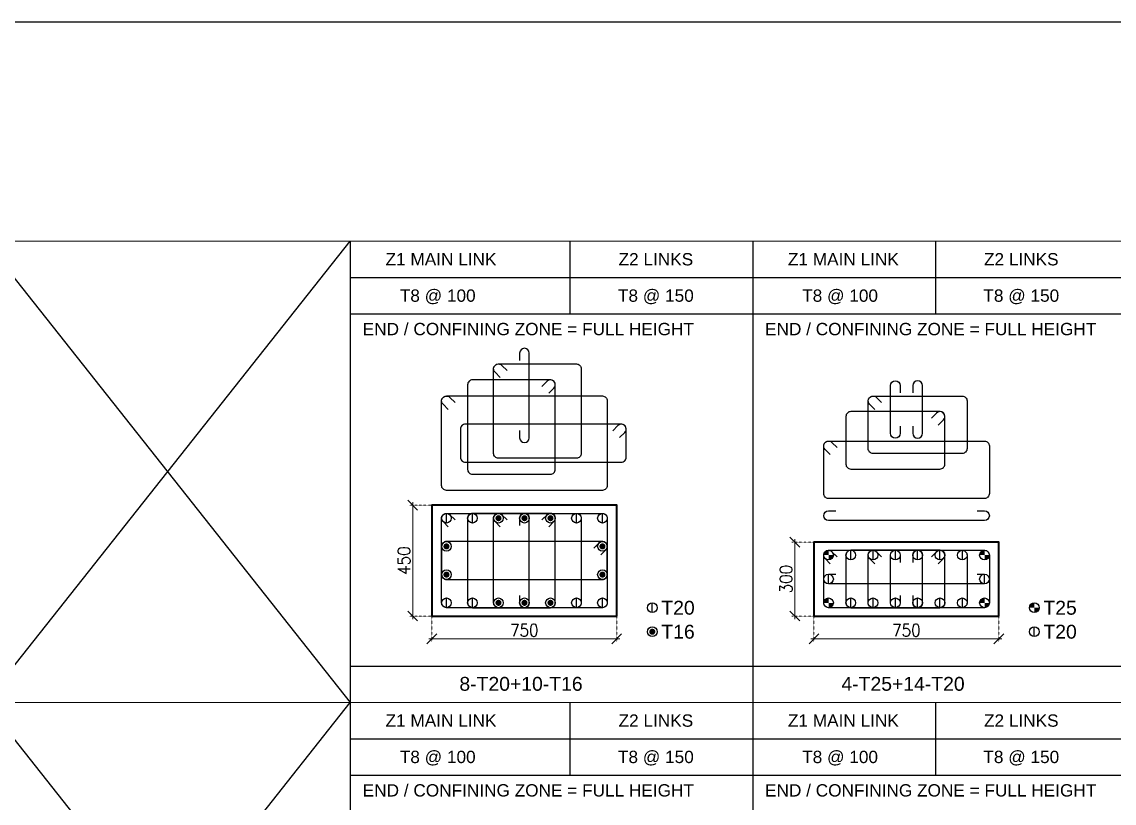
# Model space of a CAD drawing. Header units: millimetres. Extents: x 149548 to 2112824, y -1657616 to -1354760.
# Drawn here: x 2013708 to 2031443, y -1590201 to -1577511 of the extents above; entities that cross this region are included whole.
import ezdxf
from ezdxf.enums import TextEntityAlignment as Align

# ---------------------------------------------------------------- set-up
doc = ezdxf.new("R2010")
doc.units = ezdxf.units.MM
doc.header["$MEASUREMENT"] = 0
doc.header["$PDMODE"] = 98
doc.linetypes.add('DOT', pattern=[0.25, 0, -0.25])
for name, color, linetype in [('Columns', 90, 'Continuous'), ('s_hatch_25', 13, 'Continuous'), ('s_hatch_50', 43, 'Continuous'), ('s_rebar_link', 225, 'Continuous'), ('s_rebar_linkexp', 155, 'Continuous'), ('TEXT', 43, 'Continuous')]:
    doc.layers.add(name, color=color, linetype=linetype)
doc.layers.add('s-dm', color=171, linetype='Continuous', lineweight=15)
doc.layers.add('s_text', color=20, linetype='Continuous', lineweight=9)
doc.styles.add('ARIAL', font='arial.ttf')
doc.styles.add('RS', font='romans.shx', dxfattribs={"width": 0.9})
doc.dimstyles.new('Maheboob', dxfattribs={"dimtxt": 100, "dimasz": 100, "dimexe": 0, "dimexo": 0, "dimgap": 50, "dimtad": 1, "dimdec": 0, "dimdsep": 46, "dimtxsty": 'RS', "dimblk": 'ME', "dimcen": 225, "dimdle": 25, "dimclrd": 256, "dimclre": 256, "dimclrt": 7, "dimadec": 1, "dimazin": 1, "dimtfac": 1, "dimtdec": 0, "dimtmove": 0, "dimatfit": 0, "dimldrblk": 'ME', "dimfxl": 1, "dimlwd": -1, "dimlwe": -1, "dimarcsym": 0})

# ---------------------------------------------------------------- blocks, each defined once
blk = doc.blocks.new('_Oblique')
at = {"color": 0, "linetype": 'ByBlock', "lineweight": -2}
blk.add_line((-0.5, -0.5), (0.5, 0.5), dxfattribs=at)
blk = doc.blocks.new('*D1213')
at = {"layer": 'Defpoints', "color": 0}
for p in [(2020054, -1585362), (2020366, -1585362), (2020366, -1587162)]:
    blk.add_point(p, dxfattribs=at)
at = {"layer": 's-dm'}
blk.add_line((2020054, -1587212), (2020054, -1585312), dxfattribs=at)
at = {"layer": 's-dm', "linetype": 'DOT'}
for p, q in [((2020366, -1585362), (2020004, -1585362)), ((2020366, -1587162), (2020004, -1587162))]:
    blk.add_line(p, q, dxfattribs=at)
at = {"layer": 's-dm', "xscale": 160, "yscale": 160, "zscale": 160}
for p, rotation in [((2020054, -1585362), 90), ((2020054, -1587162), 270)]:
    blk.add_blockref('_Oblique', p, dxfattribs=dict(at, rotation=rotation))
at = {"layer": 's-dm', "color": 7, "insert": (2019914, -1586262), "char_height": 200, "attachment_point": 5, "rotation": 90, "style": 'RS'}
blk.add_mtext('450', dxfattribs=at)
blk = doc.blocks.new('ME')
at = {"layer": 's-dm', "color": 2, "ltscale": 50}
for p, q in [((0, -1.04), (0, 1.04)), ((-1.04, 0), (1.04, 0))]:
    blk.add_line(p, q, dxfattribs=at)
blk.add_lwpolyline([(0.74, 0.74), (-0.74, -0.74)], dxfattribs=at)
blk = doc.blocks.new('*D1214')
at = {"layer": 'Defpoints', "color": 0}
for p in [(2020366, -1587162), (2023366, -1587162), (2020366, -1587532)]:
    blk.add_point(p, dxfattribs=at)
at = {"layer": 's-dm', "linetype": 'DOT'}
for p, q in [((2020366, -1587162), (2020366, -1587582)), ((2023366, -1587162), (2023366, -1587582))]:
    blk.add_line(p, q, dxfattribs=at)
at = {"layer": 's-dm'}
blk.add_line((2023416, -1587532), (2020316, -1587532), dxfattribs=at)
at = {"layer": 's-dm', "xscale": 160, "yscale": 160, "zscale": 160, "rotation": 180}
blk.add_blockref('_Oblique', (2020366, -1587532), dxfattribs=at)
at = {"layer": 's-dm', "xscale": 160, "yscale": 160, "zscale": 160}
blk.add_blockref('_Oblique', (2023366, -1587532), dxfattribs=at)
at = {"layer": 's-dm', "color": 7, "insert": (2021866, -1587392), "char_height": 200, "attachment_point": 5, "style": 'RS'}
blk.add_mtext('750', dxfattribs=at)
blk = doc.blocks.new('*D1225')
at = {"layer": 'Defpoints', "color": 0}
for p in [(2026257, -1585962), (2026569, -1585962), (2026569, -1587162)]:
    blk.add_point(p, dxfattribs=at)
at = {"layer": 's-dm', "linetype": 'DOT'}
for p, q in [((2026569, -1585962), (2026207, -1585962)), ((2026569, -1587162), (2026207, -1587162))]:
    blk.add_line(p, q, dxfattribs=at)
at = {"layer": 's-dm'}
blk.add_line((2026257, -1587212), (2026257, -1585912), dxfattribs=at)
at = {"layer": 's-dm', "xscale": 160, "yscale": 160, "zscale": 160}
for p, rotation in [((2026257, -1585962), 90), ((2026257, -1587162), 270)]:
    blk.add_blockref('_Oblique', p, dxfattribs=dict(at, rotation=rotation))
at = {"layer": 's-dm', "color": 7, "insert": (2026117, -1586562), "char_height": 200, "attachment_point": 5, "rotation": 90, "style": 'RS'}
blk.add_mtext('300', dxfattribs=at)
blk = doc.blocks.new('*D1226')
at = {"layer": 'Defpoints', "color": 0}
for p in [(2026569, -1587162), (2029569, -1587162), (2026569, -1587532)]:
    blk.add_point(p, dxfattribs=at)
at = {"layer": 's-dm', "linetype": 'DOT'}
for p, q in [((2026569, -1587162), (2026569, -1587582)), ((2029569, -1587162), (2029569, -1587582))]:
    blk.add_line(p, q, dxfattribs=at)
at = {"layer": 's-dm'}
blk.add_line((2029619, -1587532), (2026519, -1587532), dxfattribs=at)
at = {"layer": 's-dm', "xscale": 160, "yscale": 160, "zscale": 160, "rotation": 180}
blk.add_blockref('_Oblique', (2026569, -1587532), dxfattribs=at)
at = {"layer": 's-dm', "xscale": 160, "yscale": 160, "zscale": 160}
blk.add_blockref('_Oblique', (2029569, -1587532), dxfattribs=at)
at = {"layer": 's-dm', "color": 7, "insert": (2028069, -1587392), "char_height": 200, "attachment_point": 5, "style": 'RS'}
blk.add_mtext('750', dxfattribs=at)

msp = doc.modelspace()

# ---------------------------------------------------------------- hatches: boundary and pattern name
at = {"layer": 's_rebar_link'}
h = msp.add_hatch(color=256, dxfattribs=at)
edge = h.paths.add_edge_path(flags=0)
edge.add_line((2026726.5, -1586172.6), (2026805.2, -1586172.6))
edge.add_line((2026805.2, -1586172.6), (2026805.2, -1586093.9))
edge.add_arc((2026805.2, -1586172.6), 78.7, 90, 180)
edge = h.paths.add_edge_path(flags=0)
edge.add_line((2026884, -1586172.6), (2026805.2, -1586172.6))
edge.add_line((2026805.2, -1586172.6), (2026805.2, -1586251.4))
edge.add_arc((2026805.2, -1586172.6), 78.7, 270, 360)
h = msp.add_hatch(color=256, dxfattribs=at)
edge = h.paths.add_edge_path(flags=0)
edge.add_line((2029259.2, -1586172.6), (2029337.9, -1586172.6))
edge.add_line((2029337.9, -1586172.6), (2029337.9, -1586093.9))
edge.add_arc((2029337.9, -1586172.6), 78.7, 90, 180)
edge = h.paths.add_edge_path(flags=0)
edge.add_line((2029416.7, -1586172.6), (2029337.9, -1586172.6))
edge.add_line((2029337.9, -1586172.6), (2029337.9, -1586251.4))
edge.add_arc((2029337.9, -1586172.6), 78.7, 270, 360)
h = msp.add_hatch(color=256, dxfattribs=at)
edge = h.paths.add_edge_path(flags=0)
edge.add_line((2026726.5, -1586947.6), (2026805.2, -1586947.6))
edge.add_line((2026805.2, -1586947.6), (2026805.2, -1586868.9))
edge.add_arc((2026805.2, -1586947.6), 78.7, 90, 180)
edge = h.paths.add_edge_path(flags=0)
edge.add_line((2026884, -1586947.6), (2026805.2, -1586947.6))
edge.add_line((2026805.2, -1586947.6), (2026805.2, -1587026.3))
edge.add_arc((2026805.2, -1586947.6), 78.7, 270, 360)
h = msp.add_hatch(color=256, dxfattribs=at)
edge = h.paths.add_edge_path(flags=0)
edge.add_line((2029259.2, -1586947.6), (2029337.9, -1586947.6))
edge.add_line((2029337.9, -1586947.6), (2029337.9, -1586868.9))
edge.add_arc((2029337.9, -1586947.6), 78.7, 90, 180)
edge = h.paths.add_edge_path(flags=0)
edge.add_line((2029416.7, -1586947.6), (2029337.9, -1586947.6))
edge.add_line((2029337.9, -1586947.6), (2029337.9, -1587026.3))
edge.add_arc((2029337.9, -1586947.6), 78.7, 270, 360)
h = msp.add_hatch(color=256, dxfattribs=at)
edge = h.paths.add_edge_path(flags=0)
edge.add_line((2030067.8, -1587027.5), (2030146.6, -1587027.5))
edge.add_line((2030146.6, -1587027.5), (2030146.6, -1586948.7))
edge.add_arc((2030146.6, -1587027.5), 78.7, 90, 180)
edge = h.paths.add_edge_path(flags=0)
edge.add_line((2030225.3, -1587027.5), (2030146.6, -1587027.5))
edge.add_line((2030146.6, -1587027.5), (2030146.6, -1587106.2))
edge.add_arc((2030146.6, -1587027.5), 78.7, 270, 360)

# ---------------------------------------------------------------- linework, layer by layer
at = {"lineweight": -3}
msp.add_lwpolyline([(2112824, -1657616.5), (1991050.7, -1657616.5), (1991050.7, -1577510.7), (2112824, -1577510.7)], close=True, dxfattribs=at)
at = {"layer": 'Columns', "lineweight": 40}
for points in [[(2023366.1, -1587162.1), (2023366.1, -1585362.1), (2020366.1, -1585362.1), (2020366.1, -1587162.1)], [(2029569, -1587162.1), (2029569, -1585962.1), (2026569, -1585962.1), (2026569, -1587162.1)]]:
    msp.add_lwpolyline(points, close=True, dxfattribs=at)
at = {"layer": 's_hatch_25'}
for p, q in [((2013107.9, -1588564.8), (2019040.8, -1581071.8)), ((2013107.9, -1581071.8), (2019040.8, -1588564.8)), ((2019040.8, -1581071.8), (2019040.8, -1604345.9)), ((2025573.8, -1581071.8), (2025573.8, -1604345.9)), ((2013107.9, -1588564.8), (2019040.8, -1596057.7)), ((2013107.9, -1596057.7), (2019040.8, -1588564.8))]:
    msp.add_line(p, q, dxfattribs=at)
at = {"layer": 's_hatch_50'}
msp.add_line((2019040.8, -1587974.6), (2043372.5, -1587974.5), dxfattribs=at)
at = {"layer": 's_rebar_link'}
for p, q in [((2020602.3, -1585651.4), (2020602.3, -1585493.9)), ((2021024.4, -1585651.4), (2021024.4, -1585493.9)), ((2022712.9, -1585651.4), (2022712.9, -1585493.9)), ((2023135, -1585651.4), (2023135, -1585493.9)), ((2027167, -1586251.4), (2027167, -1586093.9)), ((2027528.9, -1586251.4), (2027528.9, -1586093.9)), ((2027890.7, -1586251.4), (2027890.7, -1586093.9)), ((2028252.5, -1586251.4), (2028252.5, -1586093.9)), ((2028614.3, -1586251.4), (2028614.3, -1586093.9)), ((2028979.5, -1586251.4), (2028979.5, -1586093.9)), ((2026805.2, -1586640.8), (2026805.2, -1586483.3)), ((2029337.9, -1586640.8), (2029337.9, -1586483.3)), ((2020602.3, -1587026.3), (2020602.3, -1586868.9)), ((2021024.4, -1587026.3), (2021024.4, -1586868.9)), ((2022712.9, -1587026.3), (2022712.9, -1586868.9)), ((2023135, -1587026.3), (2023135, -1586868.9)), ((2027167, -1587026.3), (2027167, -1586868.9)), ((2027528.9, -1587026.3), (2027528.9, -1586868.9)), ((2027890.7, -1587026.3), (2027890.7, -1586868.9)), ((2028252.5, -1587026.3), (2028252.5, -1586868.9)), ((2028614.3, -1587026.3), (2028614.3, -1586868.9)), ((2028979.5, -1587026.3), (2028979.5, -1586868.9)), ((2023943.7, -1587106.2), (2023943.7, -1586948.8)), ((2030146.6, -1587495.7), (2030146.6, -1587338.3))]:
    msp.add_line(p, q, dxfattribs=at)
for points in [[(2020630.1, -1585711.9), (2020546.6, -1585628.3, -0.668178), (2020602.3, -1585493.9), (2023135, -1585493.9, -0.4142136), (2023213.7, -1585572.7), (2023213.7, -1586947.6, -0.4142136), (2023135, -1587026.3), (2020602.3, -1587026.3, -0.4142136), (2020523.6, -1586947.6), (2020523.6, -1585572.7, -0.6681793), (2020658, -1585517), (2020741.5, -1585600.5)], [(2022262.9, -1585711.9), (2022346.5, -1585628.3, 0.668178), (2022290.8, -1585493.9), (2021024.4, -1585493.9, 0.4142136), (2020945.7, -1585572.7), (2020945.7, -1586947.6, 0.4142136), (2021024.4, -1587026.3), (2022290.8, -1587026.3, 0.4142136), (2022369.5, -1586947.6), (2022369.5, -1585572.7, 0.6681793), (2022235.1, -1585517), (2022151.6, -1585600.5)], [(2021474.4, -1585711.9), (2021390.9, -1585628.3, -0.668178), (2021446.5, -1585493.9), (2022712.9, -1585493.9, -0.4142136), (2022791.6, -1585572.7), (2022791.6, -1586947.6, -0.4142136), (2022712.9, -1587026.3), (2021446.5, -1587026.3, -0.4142136), (2021367.8, -1586947.6), (2021367.8, -1585572.7, -0.6681793), (2021502.2, -1585517), (2021585.7, -1585600.5)], [(2021789.9, -1586829.5), (2021789.9, -1586947.6, 1), (2021947.4, -1586947.6), (2021947.4, -1585572.7, 1), (2021789.9, -1585572.7), (2021789.9, -1585690.8)], [(2023107.2, -1586170.2), (2023190.7, -1586086.7, 0.668178), (2023135, -1585952.3), (2020602.3, -1585952.3, 0.4142136), (2020523.6, -1586031), (2020523.6, -1586489.3, 0.4142136), (2020602.3, -1586568), (2023135, -1586568, 0.4142136), (2023213.7, -1586489.3), (2023213.7, -1586031, 0.6681793), (2023079.3, -1585975.3), (2022995.8, -1586058.8)], [(2026833.1, -1586311.8), (2026749.6, -1586228.3, -0.668178), (2026805.2, -1586093.9), (2029337.9, -1586093.9, -0.4142136), (2029416.7, -1586172.6), (2029416.7, -1586947.6, -0.4142136), (2029337.9, -1587026.3), (2026805.2, -1587026.3, -0.4142136), (2026726.5, -1586947.6), (2026726.5, -1586172.6, -0.6681793), (2026860.9, -1586117), (2026944.4, -1586200.5)], [(2028586.5, -1586311.8), (2028670, -1586228.3, 0.668178), (2028614.3, -1586093.9), (2027167, -1586093.9, 0.4142136), (2027088.3, -1586172.6), (2027088.3, -1586947.6, 0.4142136), (2027167, -1587026.3), (2028614.3, -1587026.3, 0.4142136), (2028693, -1586947.6), (2028693, -1586172.6, 0.6681793), (2028558.6, -1586117), (2028475.1, -1586200.5)], [(2027556.7, -1586311.8), (2027473.2, -1586228.3, -0.668178), (2027528.9, -1586093.9), (2028976.1, -1586093.9, -0.4142136), (2029054.8, -1586172.6), (2029054.8, -1586947.6, -0.4142136), (2028976.1, -1587026.3), (2027528.9, -1587026.3, -0.4142136), (2027450.1, -1586947.6), (2027450.1, -1586172.6, -0.6681793), (2027584.5, -1586117), (2027668, -1586200.5)], [(2027969.4, -1586829.5), (2027969.4, -1586947.6, -1), (2027811.9, -1586947.6), (2027811.9, -1586172.6, -1), (2027969.4, -1586172.6), (2027969.4, -1586290.7)], [(2028173.8, -1586829.5), (2028173.8, -1586947.6, 1), (2028331.2, -1586947.6), (2028331.2, -1586172.7, 1), (2028173.8, -1586172.7), (2028173.8, -1586290.8)], [(2029219.8, -1586483.3), (2029337.9, -1586483.3, -1), (2029337.9, -1586640.8), (2026805.2, -1586640.8, -1), (2026805.2, -1586483.3), (2026923.3, -1586483.3)]]:
    msp.add_lwpolyline(points, format="xyb", dxfattribs=at)
for points in [[(2021471.2, -1585572.7, 49.2, 49.2, -1), (2021421.9, -1585572.7, 49.2, 49.2, -1)], [(2021893.3, -1585572.7, 49.2, 49.2, -1), (2021844.1, -1585572.7, 49.2, 49.2, -1)], [(2022315.4, -1585572.7, 49.2, 49.2, -1), (2022266.2, -1585572.7, 49.2, 49.2, -1)], [(2020626.9, -1586031, 49.2, 49.2, -1), (2020577.7, -1586031, 49.2, 49.2, -1)], [(2023159.6, -1586031, 49.2, 49.2, -1), (2023110.4, -1586031, 49.2, 49.2, -1)], [(2020626.9, -1586489.3, 49.2, 49.2, -1), (2020577.7, -1586489.3, 49.2, 49.2, -1)], [(2023159.6, -1586489.3, 49.2, 49.2, -1), (2023110.4, -1586489.3, 49.2, 49.2, -1)], [(2021471.2, -1586947.6, 49.2, 49.2, -1), (2021421.9, -1586947.6, 49.2, 49.2, -1)], [(2021893.3, -1586947.6, 49.2, 49.2, -1), (2021844.1, -1586947.6, 49.2, 49.2, -1)], [(2022315.4, -1586947.6, 49.2, 49.2, -1), (2022266.2, -1586947.6, 49.2, 49.2, -1)], [(2023968.3, -1587417, 49.2, 49.2, -1), (2023919, -1587417, 49.2, 49.2, -1)]]:
    msp.add_lwpolyline(points, format="xyseb", close=True, dxfattribs=at)
for centre in [(2020602.3, -1585572.7), (2021024.4, -1585572.7), (2021446.5, -1585572.7), (2021868.7, -1585572.7), (2022290.8, -1585572.7), (2022712.9, -1585572.7), (2023135, -1585572.7), (2020602.3, -1586031), (2023135, -1586031), (2026805.2, -1586172.6), (2027167, -1586172.6), (2027528.9, -1586172.6), (2027890.7, -1586172.6), (2028252.5, -1586172.6), (2028614.3, -1586172.6), (2028976.1, -1586172.6), (2029337.9, -1586172.6), (2020602.3, -1586489.3), (2023135, -1586489.3), (2026805.2, -1586562.1), (2029337.9, -1586562.1), (2020602.3, -1586947.6), (2021024.4, -1586947.6), (2021446.5, -1586947.6), (2021868.7, -1586947.6), (2022290.8, -1586947.6), (2022712.9, -1586947.6), (2023135, -1586947.6), (2026805.2, -1586947.6), (2027167, -1586947.6), (2027528.9, -1586947.6), (2027890.7, -1586947.6), (2028252.5, -1586947.6), (2028614.3, -1586947.6), (2028976.1, -1586947.6), (2029337.9, -1586947.6), (2023943.7, -1587027.5), (2030146.6, -1587027.5), (2023943.7, -1587417), (2030146.6, -1587417)]:
    msp.add_circle(centre, 78.7, dxfattribs=at)
at = {"layer": 's_rebar_linkexp'}
for points in [[(2021789.9, -1584149), (2021789.9, -1584267.1, 1), (2021947.4, -1584267.1), (2021947.4, -1582892.2, 1), (2021789.9, -1582892.2), (2021789.9, -1583010.3)], [(2021474.4, -1583284.9), (2021390.9, -1583201.3, -0.668178), (2021446.5, -1583066.9), (2022712.9, -1583066.9, -0.4142136), (2022791.6, -1583145.7), (2022791.6, -1584520.6, -0.4142136), (2022712.9, -1584599.3), (2021446.5, -1584599.3, -0.4142136), (2021367.8, -1584520.6), (2021367.8, -1583145.7, -0.6681793), (2021502.2, -1583090), (2021585.7, -1583173.5)], [(2022262.9, -1583543.9), (2022346.5, -1583460.3, 0.668178), (2022290.8, -1583325.9), (2021024.4, -1583325.9, 0.4142136), (2020945.7, -1583404.7), (2020945.7, -1584779.6, 0.4142136), (2021024.4, -1584858.3), (2022290.8, -1584858.3, 0.4142136), (2022369.5, -1584779.6), (2022369.5, -1583404.7, 0.6681793), (2022235.1, -1583349), (2022151.6, -1583432.5)], [(2027969.4, -1584076), (2027969.4, -1584194.1, -1), (2027811.9, -1584194.1), (2027811.9, -1583419.1, -1), (2027969.4, -1583419.1), (2027969.4, -1583537.2)], [(2028173.8, -1584076), (2028173.8, -1584194.1, 1), (2028331.2, -1584194.1), (2028331.2, -1583419.2, 1), (2028173.8, -1583419.2), (2028173.8, -1583537.3)], [(2020630.1, -1583805.9), (2020546.6, -1583722.3, -0.668178), (2020602.3, -1583587.9), (2023135, -1583587.9, -0.4142136), (2023213.7, -1583666.7), (2023213.7, -1585041.6, -0.4142136), (2023135, -1585120.3), (2020602.3, -1585120.3, -0.4142136), (2020523.6, -1585041.6), (2020523.6, -1583666.7, -0.6681793), (2020658, -1583611), (2020741.5, -1583694.5)], [(2027556.7, -1583806.3), (2027473.2, -1583722.8, -0.668178), (2027528.9, -1583588.4), (2028976.1, -1583588.4, -0.4142136), (2029054.8, -1583667.1), (2029054.8, -1584442.1, -0.4142136), (2028976.1, -1584520.8), (2027528.9, -1584520.8, -0.4142136), (2027450.1, -1584442.1), (2027450.1, -1583667.1, -0.6681793), (2027584.5, -1583611.5), (2027668, -1583695)], [(2028586.5, -1584059.3), (2028670, -1583975.8, 0.668178), (2028614.3, -1583841.4), (2027167, -1583841.4, 0.4142136), (2027088.3, -1583920.1), (2027088.3, -1584695.1, 0.4142136), (2027167, -1584773.8), (2028614.3, -1584773.8, 0.4142136), (2028693, -1584695.1), (2028693, -1583920.1, 0.6681793), (2028558.6, -1583864.5), (2028475.1, -1583948)], [(2023413.2, -1584264.2), (2023496.7, -1584180.7, 0.668178), (2023441, -1584046.3), (2020908.3, -1584046.3, 0.4142136), (2020829.6, -1584125), (2020829.6, -1584583.3, 0.4142136), (2020908.3, -1584662), (2023441, -1584662, 0.4142136), (2023519.7, -1584583.3), (2023519.7, -1584125, 0.6681793), (2023385.3, -1584069.3), (2023301.8, -1584152.8)], [(2026833.1, -1584537.8), (2026749.6, -1584454.3, -0.668178), (2026805.2, -1584319.9), (2029337.9, -1584319.9, -0.4142136), (2029416.7, -1584398.6), (2029416.7, -1585173.6, -0.4142136), (2029337.9, -1585252.3), (2026805.2, -1585252.3, -0.4142136), (2026726.5, -1585173.6), (2026726.5, -1584398.6, -0.6681793), (2026860.9, -1584343), (2026944.4, -1584426.5)], [(2029219.8, -1585453.3), (2029337.9, -1585453.3, -1), (2029337.9, -1585610.8), (2026805.2, -1585610.8, -1), (2026805.2, -1585453.3), (2026923.3, -1585453.3)]]:
    msp.add_lwpolyline(points, format="xyb", dxfattribs=at)
at = {"layer": 's_text'}
for p, q in [((1997843.4, -1581071.8), (2078970, -1581071.8)), ((1997843.4, -1588564.8), (2078970, -1588564.8))]:
    msp.add_line(p, q, dxfattribs=at)
at = {"layer": 'TEXT', "color": 7}
for p, q in [((2022607.3, -1581071.8), (2022607.3, -1582252.8)), ((2028540.2, -1581071.8), (2028540.2, -1582252.8)), ((2019040.8, -1581662.5), (2043372.5, -1581662.5)), ((2019040.8, -1582252.9), (2043372.5, -1582252.9)), ((2022607.3, -1588564.8), (2022607.3, -1589745.7)), ((2028540.2, -1588564.8), (2028540.2, -1589745.7)), ((2019040.8, -1589155.4), (2043372.5, -1589155.4)), ((2019040.8, -1589745.8), (2043372.5, -1589745.8))]:
    msp.add_line(p, q, dxfattribs=at)

# ---------------------------------------------------------------- texts
at = {"layer": 'TEXT', "color": 7, "style": 'ARIAL'}
for s, height, p in [('Z1 MAIN LINK', 200, (2020513.6, -1581366.9)), ('Z2 LINKS', 200, (2024002.1, -1581366.9)), ('Z1 MAIN LINK', 200, (2027046.5, -1581366.9)), ('Z2 LINKS', 200, (2029935, -1581366.9)), ('T8 @ 100', 200, (2020460.3, -1581957.4)), ('T8 @ 150', 200, (2024002.1, -1581957.4)), ('T8 @ 100', 200, (2026993.2, -1581957.4)), ('T8 @ 150', 200, (2029935, -1581957.4)), ('8-T20+10-T16', 225, (2021812.4, -1588263.2)), ('4-T25+14-T20', 225, (2028015.3, -1588263.2)), ('Z1 MAIN LINK', 200, (2020513.6, -1588859.9)), ('Z2 LINKS', 200, (2024002.1, -1588859.9)), ('Z1 MAIN LINK', 200, (2027046.5, -1588859.9)), ('Z2 LINKS', 200, (2029935, -1588859.9)), ('T8 @ 100', 200, (2020460.3, -1589450.3)), ('T8 @ 150', 200, (2024002.1, -1589450.3)), ('T8 @ 100', 200, (2026993.2, -1589450.4)), ('T8 @ 150', 200, (2029935, -1589450.4))]:
    msp.add_text(s, height=height, dxfattribs=at).set_placement(p, align=Align.MIDDLE_CENTER)
for p in [(2019242.1, -1582600.5), (2025775, -1582600.6), (2019242.1, -1590093.5), (2025775, -1590093.5)]:
    msp.add_text('END / CONFINING ZONE = FULL HEIGHT', height=200, dxfattribs=at).set_placement(p)
for s, p in [('T20', (2024091.3, -1587027.5)), ('T25', (2030294.2, -1587027.5)), ('T16', (2024091.3, -1587417)), ('T20', (2030294.2, -1587417))]:
    msp.add_text(s, height=225, dxfattribs=at).set_placement(p, align=Align.MIDDLE_LEFT)

# ---------------------------------------------------------------- dimensions: what is measured, and where the dimension line sits
at = {"layer": 's-dm'}
for base, p1, p2, picture, middle in [((2020054.2, -1585362.1), (2020366.1, -1587162.1), (2020366.1, -1585362.1), '*D1213', (2019914.2, -1586262.1)), ((2026257.2, -1585962.1), (2026569, -1587162.1), (2026569, -1585962.1), '*D1225', (2026117.2, -1586562.1))]:
    dim = msp.add_linear_dim(base=base, p1=p1, p2=p2, angle=90, dimstyle='Maheboob', override={"dimscale": 2, "dimasz": 80, "dimexe": 25, "dimgap": 20, "dimlfac": 0.25, "dimtxsty": 'RS', "dimblk1": 'Oblique', "dimblk2": 'Oblique', "dimsah": 1, "dimtmove": 1, "dimldrblk": 'ME', "dimfxl": 0, "dimarcsym": 1}, dxfattribs=at)
    dim.commit()
    dim.dimension.update_dxf_attribs({"geometry": picture, "text_midpoint": middle})
for base, p1, p2, picture, middle in [((2020366.1, -1587531.7), (2023366.1, -1587162.1), (2020366.1, -1587162.1), '*D1214', (2021866.1, -1587391.7)), ((2026569, -1587531.7), (2029569, -1587162.1), (2026569, -1587162.1), '*D1226', (2028069, -1587391.7))]:
    dim = msp.add_linear_dim(base=base, p1=p1, p2=p2, dimstyle='Maheboob', override={"dimscale": 2, "dimasz": 80, "dimexe": 25, "dimgap": 20, "dimlfac": 0.25, "dimtxsty": 'RS', "dimblk1": 'Oblique', "dimblk2": 'Oblique', "dimsah": 1, "dimtmove": 1, "dimldrblk": 'ME', "dimfxl": 0, "dimarcsym": 1}, dxfattribs=at)
    dim.commit()
    dim.dimension.update_dxf_attribs({"geometry": picture, "text_midpoint": middle})

doc.saveas('drawing.dxf')
